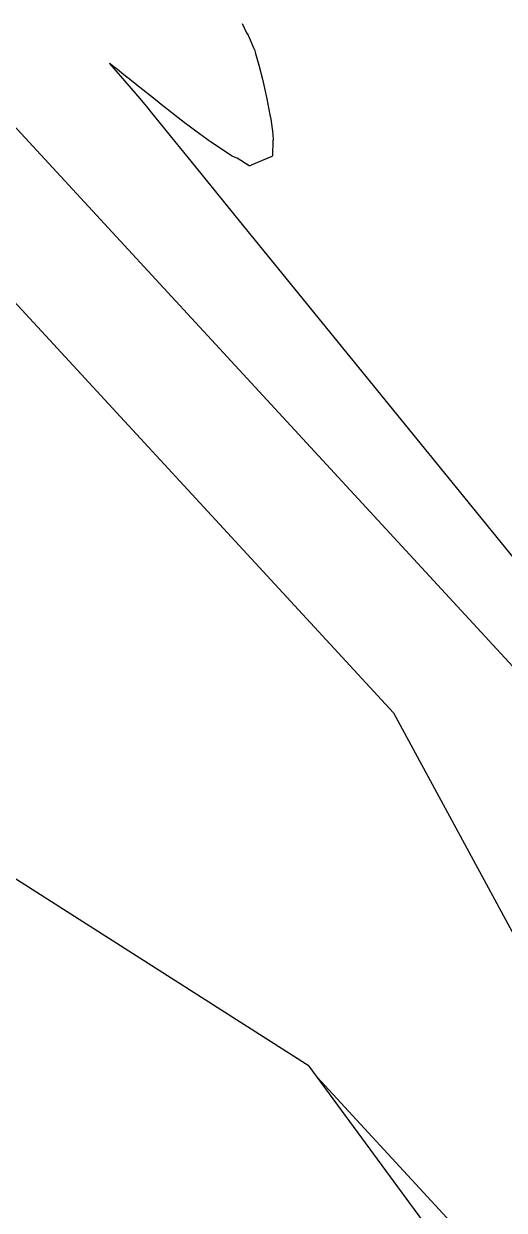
# Model space of a CAD drawing. Header units: metres. Extents: x 483462 to 484492, y 8428718 to 8429266.
# Drawn here: x 483975.6 to 484006.3, y 8428857.3 to 8428933.3 of the extents above; entities that cross this region are included whole.
import ezdxf

# ---------------------------------------------------------------- set-up
doc = ezdxf.new("R2010")
doc.units = ezdxf.units.M
for name, color, linetype in [('C-TINN-BNDY', 110, 'Continuous'), ('C-TOPO-MAJR', 9, 'Continuous'), ('C-TOPO-MINR', 8, 'Continuous')]:
    doc.layers.add(name, color=color, linetype=linetype)

msp = doc.modelspace()

# ---------------------------------------------------------------- linework, layer by layer
at = {"layer": 'C-TINN-BNDY', "color": 110, "linetype": 'Continuous', "lineweight": -3, "flags": 128}
msp.add_lwpolyline([(484356.011, 8428717.652), (484316.508, 8428764.559), (484253.206, 8428791.702), (484187.12, 8428782.998), (484135.288, 8428803.636), (484079.215, 8428796.364), (484071.31, 8428794.188), (484042.706, 8428800.02), (483993.83, 8428866.564), (483819.354, 8428977.94)], dxfattribs=at)
at = {"layer": 'C-TOPO-MAJR', "color": 9, "linetype": 'Continuous', "lineweight": -3, "elevation": 1200, "flags": 128}
msp.add_lwpolyline([(483971.12, 8428919.671), (483999.216, 8428889.198), (484012.04, 8428865.535), (484029.537, 8428846.543)], dxfattribs=at)
at = {"layer": 'C-TOPO-MINR', "color": 8, "linetype": 'Continuous', "lineweight": -3, "flags": 128}
for points, elevation in [([(483989.538, 8428933.324), (483989.833, 8428932.724), (483989.933, 8428932.563), (483990.288, 8428931.711), (483990.31, 8428931.672), (483990.327, 8428931.642), (483990.405, 8428931.404), (483990.611, 8428930.656), (483990.844, 8428929.757), (483990.97, 8428929.183), (483991.132, 8428928.492), (483991.326, 8428927.464), (483991.384, 8428927.184), (483991.494, 8428926.418), (483991.539, 8428925.923), (483991.526, 8428925.859), (483991.509, 8428925.818), (483991.492, 8428924.836), (483991.452, 8428924.794), (483990.114, 8428924.239), (483990.091, 8428924.222), (483990.068, 8428924.214), (483989.999, 8428924.216), (483989.218, 8428924.696), (483989.089, 8428924.738), (483988.861, 8428924.85), (483987.697, 8428925.639), (483987.515, 8428925.748), (483986.579, 8428926.418), (483986.063, 8428926.803), (483985.945, 8428926.896), (483984.742, 8428927.824), (483984.362, 8428928.132), (483983.865, 8428928.536), (483983.006, 8428929.219), (483982.438, 8428929.677), (483981.986, 8428930.041), (483981.563, 8428930.368), (483981.339, 8428930.548), (483981.201, 8428930.659), (483981.115, 8428930.727), (483981.065, 8428930.765), (483983.008, 8428928.508), (483983.189, 8428928.286), (483983.425, 8428927.995), (483983.748, 8428927.598), (483984.214, 8428927.025), (483984.946, 8428926.123), (483986.267, 8428924.497), (483989.358, 8428920.693), (484005.003, 8428901.437), (484028.272, 8428872.797)], 1196), ([(483972.34, 8428929.586), (484030.955, 8428866.014)], 1198), ([(483994.334, 8428865.877), (484026.517, 8428830.945), (484064.199, 8428818.248), (484065.285, 8428818.136), (484065.535, 8428818.245), (484079.596, 8428820.375), (484088.197, 8428817.102), (484088.212, 8428817.103), (484088.212, 8428817.103), (484110.292, 8428816.067), (484112.281, 8428816.225), (484134.726, 8428818.86), (484156.684, 8428815.196), (484185.099, 8428783.803)], 1202)]:
    msp.add_lwpolyline(points, dxfattribs=dict(at, elevation=elevation))

doc.saveas('drawing.dxf')
